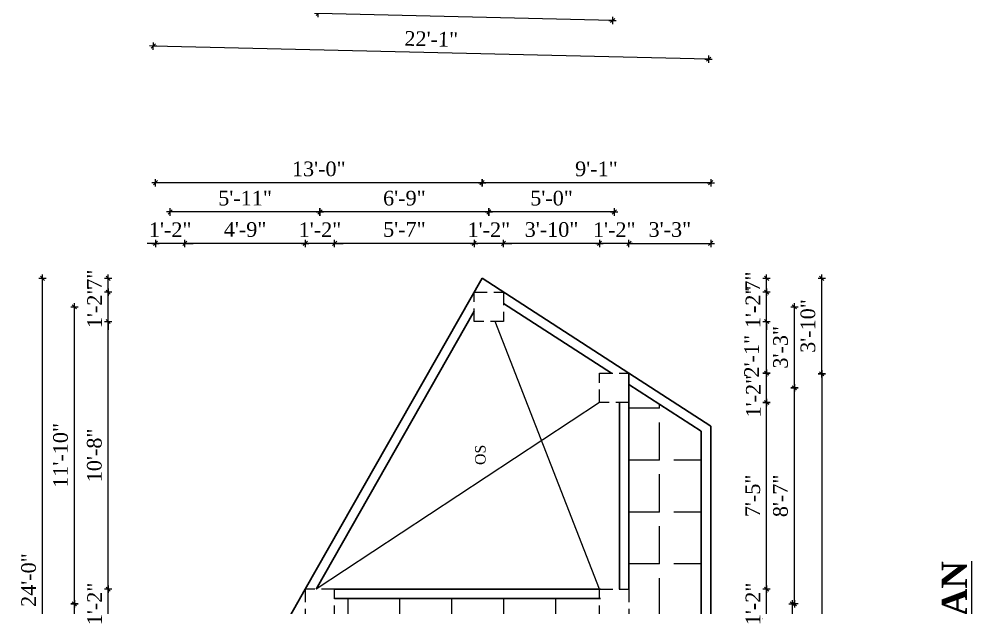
# Model space of a CAD drawing. Header units: inches. Extents: x 151827 to 346502, y -56182 to -23217.
# Drawn here: x 165662.6 to 166116.8, y -25938.9 to -25658.2 of the extents above; entities that cross this region are included whole.
import ezdxf

# ---------------------------------------------------------------- set-up
doc = ezdxf.new("R2010")
doc.units = ezdxf.units.IN
doc.header["$LTSCALE"] = 5
doc.header["$MEASUREMENT"] = 0
doc.linetypes.add('HIDDEN', pattern=[0.375, 0.25, -0.125])
doc.layers.add('A-WALL', color=7, linetype='Continuous', lineweight=9)
doc.layers.add('Dimension', color=7, linetype='Continuous', lineweight=18)
doc.layers.add('dim line', color=7, linetype='Continuous', lineweight=15, true_color=0xfab2b2)
doc.layers.add('TEXT', color=6, linetype='Continuous')
doc.layers.add('WALL', color=7, linetype='Continuous')
doc.styles.add('ordinary', font='times.ttf')
doc.dimstyles.new('Copy of 96', dxfattribs={"dimtxt": 7, "dimasz": 4, "dimexe": 0.5, "dimexo": 0.5, "dimgap": 3, "dimtad": 1, "dimdec": 1, "dimzin": 11, "dimdsep": 46, "dimlunit": 4, "dimtxsty": 'ordinary', "dimblk": 'OBLIQUE', "dimcen": 0.09, "dimse1": 1, "dimse2": 1, "dimclrt": 6, "dimazin": 0, "dimtfac": 1, "dimtdec": 1, "dimtix": 1, "dimtmove": 2, "dimatfit": 3, "dimldrblk": 'leader', "dimfxl": 0.5, "dimfxlon": 1, "dimtolj": 1, "dimtzin": 0, "dimarcsym": 0})

# ---------------------------------------------------------------- blocks, each defined once
blk = doc.blocks.new('oblique')
at = {"color": 0, "lineweight": -2}
blk.add_line((0.25, 0.25), (-0.25, -0.25), dxfattribs=at)
at = {"layer": 'dim line', "lineweight": 9}
for p, q in [((-0.4375, 0), (0.4375, 0)), ((0, 0.4375), (0, -0.4375))]:
    blk.add_line(p, q, dxfattribs=at)
blk = doc.blocks.new('*D2263')
at = {"layer": 'A-WALL', "color": 0, "lineweight": -2, "ltscale": 5, "transparency": 16777216}
for p, q in [((165939.27, -25765.12), (165935.27, -25765.12)), ((165953.27, -25765.12), (165939.27, -25765.12)), ((165953.27, -25765.12), (165957.27, -25765.12))]:
    blk.add_line(p, q, dxfattribs=at)
at = {"layer": 'Defpoints', "color": 0, "ltscale": 5, "transparency": 16777216}
for p in [(165939.27, -25765.12), (165939.27, -25826.99), (165953.27, -25826.99)]:
    blk.add_point(p, dxfattribs=at)
at = {"layer": 'A-WALL', "color": 0, "lineweight": -2, "ltscale": 5, "transparency": 16777216, "xscale": 4, "yscale": 4, "zscale": 4}
blk.add_blockref('oblique', (165939.27, -25765.12), dxfattribs=at)
at = {"layer": 'A-WALL', "color": 0, "lineweight": -2, "ltscale": 5, "transparency": 16777216, "xscale": 4, "yscale": 4, "zscale": 4, "rotation": 180}
blk.add_blockref('oblique', (165953.27, -25765.12), dxfattribs=at)
at = {"layer": 'A-WALL', "color": 6, "ltscale": 5, "transparency": 16777216, "insert": (165946.27, -25758.62), "char_height": 7, "attachment_point": 5, "style": 'ordinary'}
blk.add_mtext('\\A1;1\'-2"', dxfattribs=at)
blk = doc.blocks.new('_OBLIQUE')
at = {"color": 0, "linetype": 'ByBlock'}
blk.add_line((-0.5, -0.5), (0.5, 0.5), dxfattribs=at)
blk = doc.blocks.new('leader')
at = {"layer": 'Dimension'}
for p, q in [((0, -4.33), (0, 4.33)), ((-4.42, 0), (4.42, 0))]:
    blk.add_line(p, q, dxfattribs=at)
blk = doc.blocks.new('*D2264')
at = {"layer": 'A-WALL', "color": 0, "lineweight": -2, "ltscale": 5, "transparency": 16777216}
blk.add_line((165939.27, -25765.12), (165893.49, -25765.12), dxfattribs=at)
at = {"layer": 'Defpoints', "color": 0, "ltscale": 5, "transparency": 16777216}
for p in [(165893.49, -25765.12), (165893.49, -25788.38), (165939.27, -25826.99)]:
    blk.add_point(p, dxfattribs=at)
at = {"layer": 'A-WALL', "color": 0, "lineweight": -2, "ltscale": 5, "transparency": 16777216, "xscale": 4, "yscale": 4, "zscale": 4, "rotation": 180}
blk.add_blockref('oblique', (165893.49, -25765.12), dxfattribs=at)
at = {"layer": 'A-WALL', "color": 0, "lineweight": -2, "ltscale": 5, "transparency": 16777216, "xscale": 4, "yscale": 4, "zscale": 4}
blk.add_blockref('oblique', (165939.27, -25765.12), dxfattribs=at)
at = {"layer": 'A-WALL', "color": 6, "ltscale": 5, "transparency": 16777216, "insert": (165916.38, -25758.56), "char_height": 7, "attachment_point": 5, "style": 'ordinary'}
blk.add_mtext('\\A1;3\'-10"', dxfattribs=at)
blk = doc.blocks.new('*D2265')
at = {"layer": 'A-WALL', "color": 0, "lineweight": -2, "ltscale": 5, "transparency": 16777216}
for p, q in [((165879.49, -25765.12), (165875.49, -25765.12)), ((165893.49, -25765.12), (165879.49, -25765.12)), ((165893.49, -25765.12), (165897.49, -25765.12))]:
    blk.add_line(p, q, dxfattribs=at)
at = {"layer": 'Defpoints', "color": 0, "ltscale": 5, "transparency": 16777216}
for p in [(165879.49, -25765.12), (165879.49, -25788.38), (165893.49, -25788.38)]:
    blk.add_point(p, dxfattribs=at)
at = {"layer": 'A-WALL', "color": 0, "lineweight": -2, "ltscale": 5, "transparency": 16777216, "xscale": 4, "yscale": 4, "zscale": 4}
blk.add_blockref('oblique', (165879.49, -25765.12), dxfattribs=at)
at = {"layer": 'A-WALL', "color": 0, "lineweight": -2, "ltscale": 5, "transparency": 16777216, "xscale": 4, "yscale": 4, "zscale": 4, "rotation": 180}
blk.add_blockref('oblique', (165893.49, -25765.12), dxfattribs=at)
at = {"layer": 'A-WALL', "color": 6, "ltscale": 5, "transparency": 16777216, "insert": (165886.49, -25758.62), "char_height": 7, "attachment_point": 5, "style": 'ordinary'}
blk.add_mtext('\\A1;1\'-2"', dxfattribs=at)
blk = doc.blocks.new('*D2266')
at = {"layer": 'A-WALL', "color": 0, "lineweight": -2, "ltscale": 5, "transparency": 16777216}
blk.add_line((165879.49, -25765.12), (165812.99, -25765.12), dxfattribs=at)
at = {"layer": 'Defpoints', "color": 0, "ltscale": 5, "transparency": 16777216}
for p in [(165812.99, -25765.12), (165879.49, -25788.38), (165812.99, -25929.99)]:
    blk.add_point(p, dxfattribs=at)
at = {"layer": 'A-WALL', "color": 0, "lineweight": -2, "ltscale": 5, "transparency": 16777216, "xscale": 4, "yscale": 4, "zscale": 4, "rotation": 180}
blk.add_blockref('oblique', (165812.99, -25765.12), dxfattribs=at)
at = {"layer": 'A-WALL', "color": 0, "lineweight": -2, "ltscale": 5, "transparency": 16777216, "xscale": 4, "yscale": 4, "zscale": 4}
blk.add_blockref('oblique', (165879.49, -25765.12), dxfattribs=at)
at = {"layer": 'A-WALL', "color": 6, "ltscale": 5, "transparency": 16777216, "insert": (165846.24, -25758.55), "char_height": 7, "attachment_point": 5, "style": 'ordinary'}
blk.add_mtext('\\A1;5\'-7"', dxfattribs=at)
blk = doc.blocks.new('*D2267')
at = {"layer": 'A-WALL', "color": 0, "lineweight": -2, "ltscale": 5, "transparency": 16777216}
for p, q in [((165798.99, -25765.12), (165794.99, -25765.12)), ((165812.99, -25765.12), (165798.99, -25765.12)), ((165812.99, -25765.12), (165816.99, -25765.12))]:
    blk.add_line(p, q, dxfattribs=at)
at = {"layer": 'Defpoints', "color": 0, "ltscale": 5, "transparency": 16777216}
for p in [(165798.99, -25765.12), (165798.99, -25929.99), (165812.99, -25929.99)]:
    blk.add_point(p, dxfattribs=at)
at = {"layer": 'A-WALL', "color": 0, "lineweight": -2, "ltscale": 5, "transparency": 16777216, "xscale": 4, "yscale": 4, "zscale": 4}
blk.add_blockref('oblique', (165798.99, -25765.12), dxfattribs=at)
at = {"layer": 'A-WALL', "color": 0, "lineweight": -2, "ltscale": 5, "transparency": 16777216, "xscale": 4, "yscale": 4, "zscale": 4, "rotation": 180}
blk.add_blockref('oblique', (165812.99, -25765.12), dxfattribs=at)
at = {"layer": 'A-WALL', "color": 6, "ltscale": 5, "transparency": 16777216, "insert": (165805.99, -25758.62), "char_height": 7, "attachment_point": 5, "style": 'ordinary'}
blk.add_mtext('\\A1;1\'-2"', dxfattribs=at)
blk = doc.blocks.new('*D2268')
at = {"layer": 'A-WALL', "color": 0, "lineweight": -2, "ltscale": 5, "transparency": 16777216}
blk.add_line((165798.99, -25765.12), (165741.6, -25765.12), dxfattribs=at)
at = {"layer": 'Defpoints', "color": 0, "ltscale": 5, "transparency": 16777216}
for p in [(165741.6, -25765.12), (165798.99, -25929.99), (165741.6, -26055.56)]:
    blk.add_point(p, dxfattribs=at)
at = {"layer": 'A-WALL', "color": 0, "lineweight": -2, "ltscale": 5, "transparency": 16777216, "xscale": 4, "yscale": 4, "zscale": 4, "rotation": 180}
blk.add_blockref('oblique', (165741.6, -25765.12), dxfattribs=at)
at = {"layer": 'A-WALL', "color": 0, "lineweight": -2, "ltscale": 5, "transparency": 16777216, "xscale": 4, "yscale": 4, "zscale": 4}
blk.add_blockref('oblique', (165798.99, -25765.12), dxfattribs=at)
at = {"layer": 'A-WALL', "color": 6, "ltscale": 5, "transparency": 16777216, "insert": (165770.3, -25758.55), "char_height": 7, "attachment_point": 5, "style": 'ordinary'}
blk.add_mtext('\\A1;4\'-9"', dxfattribs=at)
blk = doc.blocks.new('*D2269')
at = {"layer": 'Defpoints', "color": 0, "linetype": 'HIDDEN', "ltscale": 5, "transparency": 16777216}
for p in [(165727.6, -25765.12), (165727.6, -26055.56), (165741.6, -26055.56)]:
    blk.add_point(p, dxfattribs=at)
at = {"layer": 'WALL', "color": 0, "lineweight": -2, "ltscale": 5, "transparency": 16777216}
for p, q in [((165727.6, -25765.12), (165723.6, -25765.12)), ((165741.6, -25765.12), (165727.6, -25765.12)), ((165741.6, -25765.12), (165745.6, -25765.12))]:
    blk.add_line(p, q, dxfattribs=at)
at = {"layer": 'WALL', "color": 0, "linetype": 'HIDDEN', "lineweight": -2, "ltscale": 5, "transparency": 16777216, "xscale": 4, "yscale": 4, "zscale": 4}
blk.add_blockref('oblique', (165727.6, -25765.12), dxfattribs=at)
at = {"layer": 'WALL', "color": 0, "linetype": 'HIDDEN', "lineweight": -2, "ltscale": 5, "transparency": 16777216, "xscale": 4, "yscale": 4, "zscale": 4, "rotation": 180}
blk.add_blockref('oblique', (165741.6, -25765.12), dxfattribs=at)
at = {"layer": 'WALL', "color": 6, "linetype": 'HIDDEN', "ltscale": 5, "transparency": 16777216, "insert": (165734.6, -25758.62), "char_height": 7, "attachment_point": 5, "style": 'ordinary'}
blk.add_mtext('\\A1;1\'-2"', dxfattribs=at)
blk = doc.blocks.new('*D2270')
at = {"layer": 'A-WALL', "color": 0, "lineweight": -2, "ltscale": 5, "transparency": 16777216}
blk.add_line((165946.27, -25750.16), (165886.49, -25750.16), dxfattribs=at)
at = {"layer": 'Defpoints', "color": 0, "ltscale": 5, "transparency": 16777216}
for p in [(165886.49, -25750.16), (165886.49, -25795.38), (165946.27, -25833.99)]:
    blk.add_point(p, dxfattribs=at)
at = {"layer": 'A-WALL', "color": 0, "lineweight": -2, "ltscale": 5, "transparency": 16777216, "xscale": 4, "yscale": 4, "zscale": 4, "rotation": 180}
blk.add_blockref('oblique', (165886.49, -25750.16), dxfattribs=at)
at = {"layer": 'A-WALL', "color": 0, "lineweight": -2, "ltscale": 5, "transparency": 16777216, "xscale": 4, "yscale": 4, "zscale": 4}
blk.add_blockref('oblique', (165946.27, -25750.16), dxfattribs=at)
at = {"layer": 'A-WALL', "color": 6, "ltscale": 5, "transparency": 16777216, "insert": (165916.38, -25743.6), "char_height": 7, "attachment_point": 5, "style": 'ordinary'}
blk.add_mtext('\\A1;5\'-0"', dxfattribs=at)
blk = doc.blocks.new('*D2271')
at = {"layer": 'A-WALL', "color": 0, "lineweight": -2, "ltscale": 5, "transparency": 16777216}
blk.add_line((165886.49, -25750.16), (165805.99, -25750.16), dxfattribs=at)
at = {"layer": 'Defpoints', "color": 0, "ltscale": 5, "transparency": 16777216}
for p in [(165805.99, -25750.16), (165886.49, -25795.38), (165805.99, -25936.99)]:
    blk.add_point(p, dxfattribs=at)
at = {"layer": 'A-WALL', "color": 0, "lineweight": -2, "ltscale": 5, "transparency": 16777216, "xscale": 4, "yscale": 4, "zscale": 4, "rotation": 180}
blk.add_blockref('oblique', (165805.99, -25750.16), dxfattribs=at)
at = {"layer": 'A-WALL', "color": 0, "lineweight": -2, "ltscale": 5, "transparency": 16777216, "xscale": 4, "yscale": 4, "zscale": 4}
blk.add_blockref('oblique', (165886.49, -25750.16), dxfattribs=at)
at = {"layer": 'A-WALL', "color": 6, "ltscale": 5, "transparency": 16777216, "insert": (165846.24, -25743.59), "char_height": 7, "attachment_point": 5, "style": 'ordinary'}
blk.add_mtext('\\A1;6\'-9"', dxfattribs=at)
blk = doc.blocks.new('*D2272')
at = {"layer": 'A-WALL', "color": 0, "lineweight": -2, "ltscale": 5, "transparency": 16777216}
blk.add_line((165805.99, -25750.16), (165734.6, -25750.16), dxfattribs=at)
at = {"layer": 'Defpoints', "color": 0, "ltscale": 5, "transparency": 16777216}
for p in [(165734.6, -25750.16), (165805.99, -25936.99), (165734.6, -26062.56)]:
    blk.add_point(p, dxfattribs=at)
at = {"layer": 'A-WALL', "color": 0, "lineweight": -2, "ltscale": 5, "transparency": 16777216, "xscale": 4, "yscale": 4, "zscale": 4, "rotation": 180}
blk.add_blockref('oblique', (165734.6, -25750.16), dxfattribs=at)
at = {"layer": 'A-WALL', "color": 0, "lineweight": -2, "ltscale": 5, "transparency": 16777216, "xscale": 4, "yscale": 4, "zscale": 4}
blk.add_blockref('oblique', (165805.99, -25750.16), dxfattribs=at)
at = {"layer": 'A-WALL', "color": 6, "ltscale": 5, "transparency": 16777216, "insert": (165770.3, -25743.6), "char_height": 7, "attachment_point": 5, "style": 'ordinary'}
blk.add_mtext('\\A1;5\'-11"', dxfattribs=at)
blk = doc.blocks.new('*D2273')
at = {"layer": 'A-WALL', "color": 0, "lineweight": -2, "ltscale": 5, "transparency": 16777216}
blk.add_line((165992.27, -25736.21), (165883.26, -25736.21), dxfattribs=at)
at = {"layer": 'Defpoints', "color": 0, "ltscale": 5, "transparency": 16777216}
for p in [(165883.26, -25736.21), (165883.26, -25781.75), (165992.27, -25852.19)]:
    blk.add_point(p, dxfattribs=at)
at = {"layer": 'A-WALL', "color": 0, "lineweight": -2, "ltscale": 5, "transparency": 16777216, "xscale": 4, "yscale": 4, "zscale": 4, "rotation": 180}
blk.add_blockref('oblique', (165883.26, -25736.21), dxfattribs=at)
at = {"layer": 'A-WALL', "color": 0, "lineweight": -2, "ltscale": 5, "transparency": 16777216, "xscale": 4, "yscale": 4, "zscale": 4}
blk.add_blockref('oblique', (165992.27, -25736.21), dxfattribs=at)
at = {"layer": 'A-WALL', "color": 6, "ltscale": 5, "transparency": 16777216, "insert": (165937.77, -25729.64), "char_height": 7, "attachment_point": 5, "style": 'ordinary'}
blk.add_mtext('\\A1;9\'-1"', dxfattribs=at)
blk = doc.blocks.new('*D2274')
at = {"layer": 'A-WALL', "color": 0, "lineweight": -2, "ltscale": 5, "transparency": 16777216}
blk.add_line((165883.26, -25736.21), (165727.6, -25736.21), dxfattribs=at)
at = {"layer": 'Defpoints', "color": 0, "ltscale": 5, "transparency": 16777216}
for p in [(165727.6, -25736.21), (165883.26, -25781.75), (165727.6, -26055.56)]:
    blk.add_point(p, dxfattribs=at)
at = {"layer": 'A-WALL', "color": 0, "lineweight": -2, "ltscale": 5, "transparency": 16777216, "xscale": 4, "yscale": 4, "zscale": 4, "rotation": 180}
blk.add_blockref('oblique', (165727.6, -25736.21), dxfattribs=at)
at = {"layer": 'A-WALL', "color": 0, "lineweight": -2, "ltscale": 5, "transparency": 16777216, "xscale": 4, "yscale": 4, "zscale": 4}
blk.add_blockref('oblique', (165883.26, -25736.21), dxfattribs=at)
at = {"layer": 'A-WALL', "color": 6, "ltscale": 5, "transparency": 16777216, "insert": (165805.43, -25729.65), "char_height": 7, "attachment_point": 5, "style": 'ordinary'}
blk.add_mtext('\\A1;13\'-0"', dxfattribs=at)
blk = doc.blocks.new('*D2402')
at = {"layer": 'A-WALL', "color": 0, "lineweight": -2, "ltscale": 5, "transparency": 16777216}
blk.add_line((165953.27, -25765.12), (165992.27, -25765.12), dxfattribs=at)
at = {"layer": 'Defpoints', "color": 0, "ltscale": 5, "transparency": 16777216}
for p in [(165992.27, -25765.12), (165953.27, -25826.99), (165992.27, -25852.19)]:
    blk.add_point(p, dxfattribs=at)
at = {"layer": 'A-WALL', "color": 0, "lineweight": -2, "ltscale": 5, "transparency": 16777216, "xscale": 4, "yscale": 4, "zscale": 4, "rotation": 180}
blk.add_blockref('oblique', (165953.27, -25765.12), dxfattribs=at)
at = {"layer": 'A-WALL', "color": 0, "lineweight": -2, "ltscale": 5, "transparency": 16777216, "xscale": 4, "yscale": 4, "zscale": 4}
blk.add_blockref('oblique', (165992.27, -25765.12), dxfattribs=at)
at = {"layer": 'A-WALL', "color": 6, "ltscale": 5, "transparency": 16777216, "insert": (165972.77, -25758.56), "char_height": 7, "attachment_point": 5, "style": 'ordinary'}
blk.add_mtext('\\A1;3\'-3"', dxfattribs=at)
blk = doc.blocks.new('*D2283')
at = {"layer": 'A-WALL', "color": 0, "lineweight": -2, "ltscale": 5, "transparency": 16777216}
for p, q in [((166018.88, -25929.99), (166018.88, -25925.99)), ((166018.88, -25943.99), (166018.88, -25929.99)), ((166018.88, -25943.99), (166018.88, -25947.99))]:
    blk.add_line(p, q, dxfattribs=at)
at = {"layer": 'Defpoints', "color": 0, "ltscale": 5, "transparency": 16777216}
for p in [(165953.27, -25929.99), (166018.88, -25929.99), (165953.27, -25943.99)]:
    blk.add_point(p, dxfattribs=at)
at = {"layer": 'A-WALL', "color": 0, "lineweight": -2, "ltscale": 5, "transparency": 16777216, "xscale": 4, "yscale": 4, "zscale": 4}
for p, rotation in [((166018.88, -25929.99), 270), ((166018.88, -25943.99), 90)]:
    blk.add_blockref('oblique', p, dxfattribs=dict(at, rotation=rotation))
at = {"layer": 'A-WALL', "color": 6, "ltscale": 5, "transparency": 16777216, "insert": (166012.38, -25936.99), "char_height": 7, "attachment_point": 5, "rotation": 90, "style": 'ordinary'}
blk.add_mtext('\\A1;1\'-2"', dxfattribs=at)
blk = doc.blocks.new('*D2284')
at = {"layer": 'A-WALL', "color": 0, "lineweight": -2, "ltscale": 5, "transparency": 16777216}
blk.add_line((166018.88, -25929.99), (166018.88, -25840.99), dxfattribs=at)
at = {"layer": 'Defpoints', "color": 0, "ltscale": 5, "transparency": 16777216}
for p in [(165953.27, -25840.99), (166018.88, -25840.99), (165953.27, -25929.99)]:
    blk.add_point(p, dxfattribs=at)
at = {"layer": 'A-WALL', "color": 0, "lineweight": -2, "ltscale": 5, "transparency": 16777216, "xscale": 4, "yscale": 4, "zscale": 4}
for p, rotation in [((166018.88, -25840.99), 90), ((166018.88, -25929.99), 270)]:
    blk.add_blockref('oblique', p, dxfattribs=dict(at, rotation=rotation))
at = {"layer": 'A-WALL', "color": 6, "ltscale": 5, "transparency": 16777216, "insert": (166012.31, -25885.49), "char_height": 7, "attachment_point": 5, "rotation": 90, "style": 'ordinary'}
blk.add_mtext('\\A1;7\'-5"', dxfattribs=at)
blk = doc.blocks.new('*D2285')
at = {"layer": 'A-WALL', "color": 0, "lineweight": -2, "ltscale": 5, "transparency": 16777216}
blk.add_line((166018.88, -25840.99), (166018.88, -25826.99), dxfattribs=at)
at = {"layer": 'Defpoints', "color": 0, "ltscale": 5, "transparency": 16777216}
for p in [(165953.27, -25826.99), (166018.88, -25826.99), (165953.27, -25840.99)]:
    blk.add_point(p, dxfattribs=at)
at = {"layer": 'A-WALL', "color": 0, "lineweight": -2, "ltscale": 5, "transparency": 16777216, "xscale": 4, "yscale": 4, "zscale": 4}
for p, rotation in [((166018.88, -25826.99), 90), ((166018.88, -25840.99), 270)]:
    blk.add_blockref('oblique', p, dxfattribs=dict(at, rotation=rotation))
at = {"layer": 'A-WALL', "color": 6, "ltscale": 5, "transparency": 16777216, "insert": (166012.56, -25837.96), "char_height": 7, "attachment_point": 5, "rotation": 90, "style": 'ordinary'}
blk.add_mtext('\\A1;1\'-2"', dxfattribs=at)
blk = doc.blocks.new('*D2286')
at = {"layer": 'A-WALL', "color": 0, "lineweight": -2, "ltscale": 5, "transparency": 16777216}
blk.add_line((166018.88, -25826.99), (166018.88, -25802.38), dxfattribs=at)
at = {"layer": 'Defpoints', "color": 0, "ltscale": 5, "transparency": 16777216}
for p in [(165893.49, -25802.38), (166018.88, -25802.38), (165953.27, -25826.99)]:
    blk.add_point(p, dxfattribs=at)
at = {"layer": 'A-WALL', "color": 0, "lineweight": -2, "ltscale": 5, "transparency": 16777216, "xscale": 4, "yscale": 4, "zscale": 4}
for p, rotation in [((166018.88, -25802.38), 90), ((166018.88, -25826.99), 270)]:
    blk.add_blockref('oblique', p, dxfattribs=dict(at, rotation=rotation))
at = {"layer": 'A-WALL', "color": 6, "ltscale": 5, "transparency": 16777216, "insert": (166011.73, -25818.91), "char_height": 7, "attachment_point": 5, "rotation": 90, "style": 'ordinary'}
blk.add_mtext('\\A1;2\'-1"', dxfattribs=at)
blk = doc.blocks.new('*D2287')
at = {"layer": 'A-WALL', "color": 0, "lineweight": -2, "ltscale": 5, "transparency": 16777216}
for p, q in [((166018.88, -25788.38), (166018.88, -25784.38)), ((166018.88, -25802.38), (166018.88, -25788.38)), ((166018.88, -25802.38), (166018.88, -25806.38))]:
    blk.add_line(p, q, dxfattribs=at)
at = {"layer": 'Defpoints', "color": 0, "ltscale": 5, "transparency": 16777216}
for p in [(165893.49, -25788.38), (166018.88, -25788.38), (165893.49, -25802.38)]:
    blk.add_point(p, dxfattribs=at)
at = {"layer": 'A-WALL', "color": 0, "lineweight": -2, "ltscale": 5, "transparency": 16777216, "xscale": 4, "yscale": 4, "zscale": 4}
for p, rotation in [((166018.88, -25788.38), 270), ((166018.88, -25802.38), 90)]:
    blk.add_blockref('oblique', p, dxfattribs=dict(at, rotation=rotation))
at = {"layer": 'A-WALL', "color": 6, "ltscale": 5, "transparency": 16777216, "insert": (166012.38, -25795.38), "char_height": 7, "attachment_point": 5, "rotation": 90, "style": 'ordinary'}
blk.add_mtext('\\A1;1\'-2"', dxfattribs=at)
blk = doc.blocks.new('*D2288')
at = {"layer": 'A-WALL', "color": 0, "lineweight": -2, "ltscale": 5, "transparency": 16777216}
blk.add_line((166018.88, -25788.38), (166018.88, -25781.75), dxfattribs=at)
at = {"layer": 'Defpoints', "color": 0, "ltscale": 5, "transparency": 16777216}
for p in [(165883.26, -25781.75), (166018.88, -25781.75), (165893.49, -25788.38)]:
    blk.add_point(p, dxfattribs=at)
at = {"layer": 'A-WALL', "color": 0, "lineweight": -2, "ltscale": 5, "transparency": 16777216, "xscale": 4, "yscale": 4, "zscale": 4}
for p, rotation in [((166018.88, -25781.75), 90), ((166018.88, -25788.38), 270)]:
    blk.add_blockref('oblique', p, dxfattribs=dict(at, rotation=rotation))
at = {"layer": 'A-WALL', "color": 6, "ltscale": 5, "transparency": 16777216, "insert": (166012.27, -25783.33), "char_height": 7, "attachment_point": 5, "rotation": 90, "style": 'ordinary'}
blk.add_mtext('\\A1;7"', dxfattribs=at)
blk = doc.blocks.new('*D2290')
at = {"layer": 'A-WALL', "color": 0, "lineweight": -2, "ltscale": 5, "transparency": 16777216}
blk.add_line((166032.12, -25936.99), (166032.12, -25833.99), dxfattribs=at)
at = {"layer": 'Defpoints', "color": 0, "ltscale": 5, "transparency": 16777216}
for p in [(165946.27, -25833.99), (166032.12, -25833.99), (165946.27, -25936.99)]:
    blk.add_point(p, dxfattribs=at)
at = {"layer": 'A-WALL', "color": 0, "lineweight": -2, "ltscale": 5, "transparency": 16777216, "xscale": 4, "yscale": 4, "zscale": 4}
for p, rotation in [((166032.12, -25833.99), 90), ((166032.12, -25936.99), 270)]:
    blk.add_blockref('oblique', p, dxfattribs=dict(at, rotation=rotation))
at = {"layer": 'A-WALL', "color": 6, "ltscale": 5, "transparency": 16777216, "insert": (166025.54, -25885.49), "char_height": 7, "attachment_point": 5, "rotation": 90, "style": 'ordinary'}
blk.add_mtext('\\A1;8\'-7"', dxfattribs=at)
blk = doc.blocks.new('*D2291')
at = {"layer": 'A-WALL', "color": 0, "lineweight": -2, "ltscale": 5, "transparency": 16777216}
blk.add_line((166031.19, -26062.56), (166031.19, -25936.99), dxfattribs=at)
at = {"layer": 'Defpoints', "color": 0, "ltscale": 5, "transparency": 16777216}
for p in [(165946.27, -25936.99), (166031.19, -25936.99), (165946.27, -26062.56)]:
    blk.add_point(p, dxfattribs=at)
at = {"layer": 'A-WALL', "color": 0, "lineweight": -2, "ltscale": 5, "transparency": 16777216, "xscale": 4, "yscale": 4, "zscale": 4}
for p, rotation in [((166031.19, -25936.99), 90), ((166031.19, -26062.56), 270)]:
    blk.add_blockref('oblique', p, dxfattribs=dict(at, rotation=rotation))
at = {"layer": 'A-WALL', "color": 6, "ltscale": 5, "transparency": 16777216, "insert": (166024.63, -25999.78), "char_height": 7, "attachment_point": 5, "rotation": 90, "style": 'ordinary'}
blk.add_mtext('\\A1;10\'-6"', dxfattribs=at)
blk = doc.blocks.new('*D2292')
at = {"layer": 'A-WALL', "color": 0, "lineweight": -2, "ltscale": 5, "transparency": 16777216}
blk.add_line((166032.12, -25833.99), (166032.12, -25795.38), dxfattribs=at)
at = {"layer": 'Defpoints', "color": 0, "ltscale": 5, "transparency": 16777216}
for p in [(165886.49, -25795.38), (166032.12, -25795.38), (165946.27, -25833.99)]:
    blk.add_point(p, dxfattribs=at)
at = {"layer": 'A-WALL', "color": 0, "lineweight": -2, "ltscale": 5, "transparency": 16777216, "xscale": 4, "yscale": 4, "zscale": 4}
for p, rotation in [((166032.12, -25795.38), 90), ((166032.12, -25833.99), 270)]:
    blk.add_blockref('oblique', p, dxfattribs=dict(at, rotation=rotation))
at = {"layer": 'A-WALL', "color": 6, "ltscale": 5, "transparency": 16777216, "insert": (166025.56, -25814.68), "char_height": 7, "attachment_point": 5, "rotation": 90, "style": 'ordinary'}
blk.add_mtext('\\A1;3\'-3"', dxfattribs=at)
blk = doc.blocks.new('*D2293')
at = {"layer": 'A-WALL', "color": 0, "lineweight": -2, "ltscale": 5, "transparency": 16777216}
blk.add_line((166045.18, -25827.31), (166045.18, -26194.1), dxfattribs=at)
at = {"layer": 'Defpoints', "color": 0, "ltscale": 5, "transparency": 16777216}
for p in [(165953.27, -25827.31), (165953.27, -26194.1), (166045.18, -26194.1)]:
    blk.add_point(p, dxfattribs=at)
at = {"layer": 'A-WALL', "color": 0, "lineweight": -2, "ltscale": 5, "transparency": 16777216, "xscale": 4, "yscale": 4, "zscale": 4}
for p, rotation in [((166045.18, -25827.31), 90), ((166045.18, -26194.1), 270)]:
    blk.add_blockref('oblique', p, dxfattribs=dict(at, rotation=rotation))
at = {"layer": 'A-WALL', "color": 6, "ltscale": 5, "transparency": 16777216, "insert": (166038.61, -26010.71), "char_height": 7, "attachment_point": 5, "rotation": 90, "style": 'ordinary'}
blk.add_mtext('\\A1;30\'-7"', dxfattribs=at)
blk = doc.blocks.new('*D2294')
at = {"layer": 'A-WALL', "color": 0, "lineweight": -2, "ltscale": 5, "transparency": 16777216}
blk.add_line((166045.18, -25827.31), (166045.18, -25781.75), dxfattribs=at)
at = {"layer": 'Defpoints', "color": 0, "ltscale": 5, "transparency": 16777216}
for p in [(165883.26, -25781.75), (166045.18, -25781.75), (165953.27, -25827.31)]:
    blk.add_point(p, dxfattribs=at)
at = {"layer": 'A-WALL', "color": 0, "lineweight": -2, "ltscale": 5, "transparency": 16777216, "xscale": 4, "yscale": 4, "zscale": 4}
for p, rotation in [((166045.18, -25781.75), 90), ((166045.18, -25827.31), 270)]:
    blk.add_blockref('oblique', p, dxfattribs=dict(at, rotation=rotation))
at = {"layer": 'A-WALL', "color": 6, "ltscale": 5, "transparency": 16777216, "insert": (166038.62, -25804.53), "char_height": 7, "attachment_point": 5, "rotation": 90, "style": 'ordinary'}
blk.add_mtext('\\A1;3\'-10"', dxfattribs=at)
blk = doc.blocks.new('*D2301')
at = {"layer": 'A-WALL', "color": 0, "lineweight": -2, "ltscale": 5, "transparency": 16777216}
for p, q in [((165705.05, -25929.99), (165705.05, -25925.99)), ((165705.05, -25943.99), (165705.05, -25929.99)), ((165705.05, -25943.99), (165705.05, -25947.99))]:
    blk.add_line(p, q, dxfattribs=at)
at = {"layer": 'Defpoints', "color": 0, "ltscale": 5, "transparency": 16777216}
for p in [(165705.05, -25929.99), (165798.99, -25929.99), (165798.99, -25943.99)]:
    blk.add_point(p, dxfattribs=at)
at = {"layer": 'A-WALL', "color": 0, "lineweight": -2, "ltscale": 5, "transparency": 16777216, "xscale": 4, "yscale": 4, "zscale": 4}
for p, rotation in [((165705.05, -25929.99), 270), ((165705.05, -25943.99), 90)]:
    blk.add_blockref('oblique', p, dxfattribs=dict(at, rotation=rotation))
at = {"layer": 'A-WALL', "color": 6, "ltscale": 5, "transparency": 16777216, "insert": (165698.55, -25936.99), "char_height": 7, "attachment_point": 5, "rotation": 90, "style": 'ordinary'}
blk.add_mtext('\\A1;1\'-2"', dxfattribs=at)
blk = doc.blocks.new('*D2302')
at = {"layer": 'A-WALL', "color": 0, "lineweight": -2, "ltscale": 5, "transparency": 16777216}
blk.add_line((165705.05, -25929.99), (165705.05, -25802.38), dxfattribs=at)
at = {"layer": 'Defpoints', "color": 0, "ltscale": 5, "transparency": 16777216}
for p in [(165705.05, -25802.38), (165879.49, -25802.38), (165798.99, -25929.99)]:
    blk.add_point(p, dxfattribs=at)
at = {"layer": 'A-WALL', "color": 0, "lineweight": -2, "ltscale": 5, "transparency": 16777216, "xscale": 4, "yscale": 4, "zscale": 4}
for p, rotation in [((165705.05, -25802.38), 90), ((165705.05, -25929.99), 270)]:
    blk.add_blockref('oblique', p, dxfattribs=dict(at, rotation=rotation))
at = {"layer": 'A-WALL', "color": 6, "ltscale": 5, "transparency": 16777216, "insert": (165698.49, -25866.19), "char_height": 7, "attachment_point": 5, "rotation": 90, "style": 'ordinary'}
blk.add_mtext('\\A1;10\'-8"', dxfattribs=at)
blk = doc.blocks.new('*D2303')
at = {"layer": 'A-WALL', "color": 0, "lineweight": -2, "ltscale": 5, "transparency": 16777216}
for p, q in [((165705.05, -25788.38), (165705.05, -25784.38)), ((165705.05, -25802.38), (165705.05, -25788.38)), ((165705.05, -25802.38), (165705.05, -25806.38))]:
    blk.add_line(p, q, dxfattribs=at)
at = {"layer": 'Defpoints', "color": 0, "ltscale": 5, "transparency": 16777216}
for p in [(165705.05, -25788.38), (165879.49, -25788.38), (165879.49, -25802.38)]:
    blk.add_point(p, dxfattribs=at)
at = {"layer": 'A-WALL', "color": 0, "lineweight": -2, "ltscale": 5, "transparency": 16777216, "xscale": 4, "yscale": 4, "zscale": 4}
for p, rotation in [((165705.05, -25788.38), 270), ((165705.05, -25802.38), 90)]:
    blk.add_blockref('oblique', p, dxfattribs=dict(at, rotation=rotation))
at = {"layer": 'A-WALL', "color": 6, "ltscale": 5, "transparency": 16777216, "insert": (165698.55, -25795.38), "char_height": 7, "attachment_point": 5, "rotation": 90, "style": 'ordinary'}
blk.add_mtext('\\A1;1\'-2"', dxfattribs=at)
blk = doc.blocks.new('*D2304')
at = {"layer": 'A-WALL', "color": 0, "lineweight": -2, "ltscale": 5, "transparency": 16777216}
blk.add_line((165705.05, -25788.38), (165705.05, -25781.75), dxfattribs=at)
at = {"layer": 'Defpoints', "color": 0, "ltscale": 5, "transparency": 16777216}
for p in [(165705.05, -25781.75), (165883.26, -25781.75), (165879.49, -25788.38)]:
    blk.add_point(p, dxfattribs=at)
at = {"layer": 'A-WALL', "color": 0, "lineweight": -2, "ltscale": 5, "transparency": 16777216, "xscale": 4, "yscale": 4, "zscale": 4}
for p, rotation in [((165705.05, -25781.75), 90), ((165705.05, -25788.38), 270)]:
    blk.add_blockref('oblique', p, dxfattribs=dict(at, rotation=rotation))
at = {"layer": 'A-WALL', "color": 6, "ltscale": 5, "transparency": 16777216, "insert": (165698.47, -25782.42), "char_height": 7, "attachment_point": 5, "rotation": 90, "style": 'ordinary'}
blk.add_mtext('\\A1;7"', dxfattribs=at)
blk = doc.blocks.new('*D2306')
at = {"layer": 'A-WALL', "color": 0, "lineweight": -2, "ltscale": 5, "transparency": 16777216}
blk.add_line((165688.92, -26062.56), (165688.92, -25936.99), dxfattribs=at)
at = {"layer": 'Defpoints', "color": 0, "ltscale": 5, "transparency": 16777216}
for p in [(165688.92, -25936.99), (165805.99, -25936.99), (165805.99, -26062.56)]:
    blk.add_point(p, dxfattribs=at)
at = {"layer": 'A-WALL', "color": 0, "lineweight": -2, "ltscale": 5, "transparency": 16777216, "xscale": 4, "yscale": 4, "zscale": 4}
for p, rotation in [((165688.92, -25936.99), 90), ((165688.92, -26062.56), 270)]:
    blk.add_blockref('oblique', p, dxfattribs=dict(at, rotation=rotation))
at = {"layer": 'A-WALL', "color": 6, "ltscale": 5, "transparency": 16777216, "insert": (165682.36, -25999.78), "char_height": 7, "attachment_point": 5, "rotation": 90, "style": 'ordinary'}
blk.add_mtext('\\A1;10\'-6"', dxfattribs=at)
blk = doc.blocks.new('*D2307')
at = {"layer": 'A-WALL', "color": 0, "lineweight": -2, "ltscale": 5, "transparency": 16777216}
blk.add_line((165688.92, -25936.99), (165688.92, -25795.38), dxfattribs=at)
at = {"layer": 'Defpoints', "color": 0, "ltscale": 5, "transparency": 16777216}
for p in [(165688.92, -25795.38), (165886.49, -25795.38), (165805.99, -25936.99)]:
    blk.add_point(p, dxfattribs=at)
at = {"layer": 'A-WALL', "color": 0, "lineweight": -2, "ltscale": 5, "transparency": 16777216, "xscale": 4, "yscale": 4, "zscale": 4}
for p, rotation in [((165688.92, -25795.38), 90), ((165688.92, -25936.99), 270)]:
    blk.add_blockref('oblique', p, dxfattribs=dict(at, rotation=rotation))
at = {"layer": 'A-WALL', "color": 6, "ltscale": 5, "transparency": 16777216, "insert": (165682.36, -25866.19), "char_height": 7, "attachment_point": 5, "rotation": 90, "style": 'ordinary'}
blk.add_mtext('\\A1;11\'-10"', dxfattribs=at)
blk = doc.blocks.new('*D2309')
at = {"layer": 'A-WALL', "color": 0, "lineweight": -2, "ltscale": 5, "transparency": 16777216}
blk.add_line((165673.71, -26069.56), (165673.71, -25781.75), dxfattribs=at)
at = {"layer": 'Defpoints', "color": 0, "ltscale": 5, "transparency": 16777216}
for p in [(165673.71, -25781.75), (165883.26, -25781.75), (165727.6, -26069.56)]:
    blk.add_point(p, dxfattribs=at)
at = {"layer": 'A-WALL', "color": 0, "lineweight": -2, "ltscale": 5, "transparency": 16777216, "xscale": 4, "yscale": 4, "zscale": 4}
for p, rotation in [((165673.71, -25781.75), 90), ((165673.71, -26069.56), 270)]:
    blk.add_blockref('oblique', p, dxfattribs=dict(at, rotation=rotation))
at = {"layer": 'A-WALL', "color": 6, "ltscale": 5, "transparency": 16777216, "insert": (165667.15, -25925.65), "char_height": 7, "attachment_point": 5, "rotation": 90, "style": 'ordinary'}
blk.add_mtext('\\A1;24\'-0"', dxfattribs=at)
blk = doc.blocks.new('*D2355')
at = {"layer": 'A-WALL', "color": 0, "lineweight": -2, "ltscale": 5, "transparency": 16777216}
blk.add_line((165945.45, -25658.85), (165805.17, -25655.53), dxfattribs=at)
at = {"layer": 'Defpoints', "color": 0, "ltscale": 5, "transparency": 16777216}
for p in [(165805.99, -25621.13), (165946.27, -25624.45), (165805.17, -25655.53)]:
    blk.add_point(p, dxfattribs=at)
at = {"layer": 'A-WALL', "color": 0, "lineweight": -2, "ltscale": 5, "transparency": 16777216, "xscale": 4, "yscale": 4, "zscale": 4}
for p, rotation in [((165805.17, -25655.53), 178.6423816929977), ((165945.45, -25658.85), 358.6423816929977)]:
    blk.add_blockref('oblique', p, dxfattribs=dict(at, rotation=rotation))
at = {"layer": 'A-WALL', "color": 6, "ltscale": 5, "transparency": 16777216, "insert": (165875.47, -25650.63), "char_height": 7, "attachment_point": 5, "rotation": 358.6424, "style": 'ordinary'}
blk.add_mtext('\\A1;11\'-8"', dxfattribs=at)
blk = doc.blocks.new('*D2358')
at = {"layer": 'A-WALL', "color": 0, "lineweight": -2, "ltscale": 5, "transparency": 16777216}
blk.add_line((165991.21, -25677.31), (165726.55, -25671.03), dxfattribs=at)
at = {"layer": 'Defpoints', "color": 0, "ltscale": 5, "transparency": 16777216}
for p in [(165727.6, -25626.43), (165992.27, -25632.71), (165726.55, -25671.03)]:
    blk.add_point(p, dxfattribs=at)
at = {"layer": 'A-WALL', "color": 0, "lineweight": -2, "ltscale": 5, "transparency": 16777216, "xscale": 4, "yscale": 4, "zscale": 4}
for p, rotation in [((165726.55, -25671.03), 178.6423816934182), ((165991.21, -25677.31), 358.6423816934182)]:
    blk.add_blockref('oblique', p, dxfattribs=dict(at, rotation=rotation))
at = {"layer": 'A-WALL', "color": 6, "ltscale": 5, "transparency": 16777216, "insert": (165859.03, -25667.67), "char_height": 7, "attachment_point": 5, "rotation": 358.6424, "style": 'ordinary'}
blk.add_mtext('\\A1;22\'-1"', dxfattribs=at)

msp = doc.modelspace()

# ---------------------------------------------------------------- hatches: boundary and pattern name
at = {"layer": 'WALL', "linetype": 'ByBlock', "ltscale": 5, "true_color": 0xf8991e}
h = msp.add_hatch(dxfattribs=at)
h.set_pattern_fill('ANGLE', color=30, scale=90, angle=90)
h.set_pattern_definition([(90, (141292.097, -189342.236), (-24.75, 8e-15), [18, -6.75]), (180, (141292.097, -189342.236), (-9e-15, -24.75), [18, -6.75])])
h.paths.add_polyline_path([(165812.99, -25934.49), (165812.99, -25943.99), (165803.49, -25943.99), (165803.49, -26051.18), (165987.77, -26051.18), (165987.77, -25854.64), (165953.27, -25832.34), (165953.27, -25929.99), (165953.27, -25943.99), (165939.27, -25943.99), (165939.27, -25934.49)])
h.paths.add_polyline_path([(165948.27, -26112.02), (165948.27, -26114.56), (165953.27, -26114.56), (165953.27, -26179.77), (165953.27, -26189.6), (165987.77, -26190.42), (165987.77, -26051.18), (165803.49, -26051.18), (165803.49, -26055.56), (165812.99, -26055.56), (165939.27, -26055.56), (165953.27, -26055.56), (165953.27, -26069.56), (165953.27, -26078.56), (165948.27, -26078.56), (165948.27, -26081.06), (165976.23, -26081.06, -0.414214)])
h.paths.add_polyline_path([(165887.4, -26020.43), (165887.4, -25963.11), (165879.74, -25963.11), (165879.74, -26020.43)], flags=24)

# ---------------------------------------------------------------- linework, layer by layer
at = {"layer": 'A-WALL', "lineweight": 30}
for p, q in [((165798.99, -25929.99, -72.71), (165883.26, -25781.75, -72.71)), ((165883.26, -25781.75, -72.71), (165953.27, -25826.99, -72.71)), ((165893.49, -25793.72, -72.71), (165944.98, -25826.99, -72.71)), ((165804.16, -25929.99, -72.71), (165879.49, -25797.48, -72.71)), ((165953.27, -25826.99, -72.71), (165953.27, -25929.99, -72.71)), ((165953.27, -25826.99, -72.71), (165992.27, -25852.19, -72.71)), ((165953.27, -25832.34, -72.71), (165987.77, -25854.64, -72.71)), ((165948.77, -25840.99, -72.71), (165948.77, -25929.99, -72.71)), ((165992.27, -25852.19, -72.71), (165992.27, -26195.03, -72.71)), ((165987.77, -25854.64, -72.71), (165987.77, -26190.42, -72.71)), ((165727.6, -26055.56, -72.71), (165798.99, -25929.99, -72.71)), ((165812.99, -25929.99, -72.71), (165939.77, -25929.99, -72.71)), ((165812.99, -25934.49, -72.71), (165939.77, -25934.49, -72.71))]:
    msp.add_line(p, q, dxfattribs=at)
at = {"layer": 'WALL', "color": 30, "linetype": 'ByBlock', "ltscale": 5, "true_color": 0xf8991e}
for p, q in [((165939.27, -25929.99, -72.71), (165889.44, -25802.38, -72.71)), ((165939.27, -25840.99, -72.71), (165804.16, -25929.99, -72.71))]:
    msp.add_line(p, q, dxfattribs=at)
at = {"layer": 'WALL', "color": 2, "linetype": 'HIDDEN', "ltscale": 5, "elevation": -72.71}
for points in [[(165879.49, -25802.38), (165879.49, -25788.38), (165893.49, -25788.38), (165893.49, -25802.38)], [(165939.27, -25840.99), (165939.27, -25826.99), (165953.27, -25826.99), (165953.27, -25840.99)], [(165812.99, -25943.99), (165812.99, -25929.99), (165798.99, -25929.99), (165798.99, -25943.99)], [(165939.27, -25943.99), (165939.27, -25929.99), (165953.27, -25929.99), (165953.27, -25943.99)]]:
    msp.add_lwpolyline(points, close=True, dxfattribs=at)

# ---------------------------------------------------------------- texts
at = {"layer": 'TEXT', "style": 'ordinary'}
msp.add_text('OS', height=5, rotation=90, dxfattribs=at).set_placement((165884.93, -25870.77, -72.71))
at = {"layer": 'TEXT', "insert": (166114.55, -26016.79, -72.71), "char_height": 12, "width": 219.8151, "attachment_point": 8, "rotation": 90, "style": 'ordinary'}
msp.add_mtext('{\\fTimes New Roman|b1|i0|c0|p18;\\LFOURTH FLOOR PLAN}', dxfattribs=at)

# ---------------------------------------------------------------- dimensions: what is measured, and where the dimension line sits
at = {"layer": 'A-WALL', "ltscale": 5}
dim = msp.add_aligned_dim(p1=(165946.27, -25624.45, -72.71), p2=(165805.99, -25621.13, -72.71), distance=34.41, dimstyle='Copy of 96', override={"dimdec": 0, "dimblk": 'oblique', "dimtdec": 0, "dimarcsym": 1}, dxfattribs=at)
dim.commit()
dim.dimension.update_dxf_attribs({"geometry": '*D2355', "text_midpoint": (165875.47, -25650.63, -72.71)})
for base, p1, p2, angle, picture, middle in [((165726.55, -25671.03, -72.71), (165992.27, -25632.71, -72.71), (165727.6, -25626.43, -72.71), 358.6424, '*D2358', (165859.03, -25667.67, -72.71)), ((165727.6, -25736.21, -72.71), (165883.26, -25781.75, -72.71), (165727.6, -26055.56, -72.71), 180, '*D2274', (165805.43, -25729.65, -72.71)), ((165883.26, -25736.21, -72.71), (165992.27, -25852.19, -72.71), (165883.26, -25781.75, -72.71), 180, '*D2273', (165937.77, -25729.64, -72.71)), ((165734.6, -25750.16, -72.71), (165805.99, -25936.99, -72.71), (165734.6, -26062.56, -72.71), 180, '*D2272', (165770.3, -25743.6, -72.71)), ((165805.987, -25750.1607, -72.7113), (165886.4942, -25795.3784, -72.7113), (165805.987, -25936.9944, -72.7113), 180, '*D2271', (165846.2406, -25743.59, -72.7113)), ((165886.49, -25750.16, -72.71), (165946.27, -25833.99, -72.71), (165886.49, -25795.38, -72.71), 180, '*D2270', (165916.38, -25743.6, -72.71)), ((165741.6, -25765.12, -72.71), (165798.99, -25929.99, -72.71), (165741.6, -26055.56, -72.71), 180, '*D2268', (165770.3, -25758.55, -72.71)), ((165798.99, -25765.12, -72.71), (165812.99, -25929.99, -72.71), (165798.99, -25929.99, -72.71), 180, '*D2267', (165805.99, -25758.62, -72.71)), ((165812.987, -25765.1187, -72.7113), (165879.4942, -25788.3784, -72.7113), (165812.987, -25929.9944, -72.7113), 180, '*D2266', (165846.2406, -25758.548, -72.7113)), ((165879.49, -25765.12, -72.71), (165893.49, -25788.38, -72.71), (165879.49, -25788.38, -72.71), 180, '*D2265', (165886.49, -25758.62, -72.71)), ((165893.49, -25765.12, -72.71), (165939.27, -25826.99, -72.71), (165893.49, -25788.38, -72.71), 180, '*D2264', (165916.38, -25758.56, -72.71)), ((165939.27, -25765.12, -72.71), (165953.27, -25826.99, -72.71), (165939.27, -25826.99, -72.71), 180, '*D2263', (165946.27, -25758.62, -72.71)), ((165992.27, -25765.12, -72.71), (165953.27, -25826.99, -72.71), (165992.27, -25852.19, -72.71), 180, '*D2402', (165972.77, -25758.56, -72.71)), ((165673.71, -25781.75, -72.71), (165727.6, -26069.56, -72.71), (165883.26, -25781.75, -72.71), 90, '*D2309', (165667.15, -25925.65, -72.71)), ((166045.18, -25781.75, -72.71), (165953.27, -25827.31, -72.71), (165883.26, -25781.75, -72.71), 90, '*D2294', (166038.62, -25804.53, -72.71)), ((165705.05, -25788.38, -72.71), (165879.49, -25802.38, -72.71), (165879.49, -25788.38, -72.71), 90, '*D2303', (165698.55, -25795.38, -72.71)), ((166018.88, -25788.38, -72.71), (165893.49, -25802.38, -72.71), (165893.49, -25788.38, -72.71), 90, '*D2287', (166012.38, -25795.38, -72.71)), ((165688.92, -25795.38, -72.71), (165805.99, -25936.99, -72.71), (165886.49, -25795.38, -72.71), 90, '*D2307', (165682.36, -25866.19, -72.71)), ((166032.12, -25795.38, -72.71), (165946.27, -25833.99, -72.71), (165886.49, -25795.38, -72.71), 90, '*D2292', (166025.56, -25814.68, -72.71)), ((165705.05, -25802.38, -72.71), (165798.99, -25929.99, -72.71), (165879.49, -25802.38, -72.71), 90, '*D2302', (165698.49, -25866.19, -72.71)), ((166045.18, -26194.1, -72.71), (165953.27, -25827.31, -72.71), (165953.27, -26194.1, -72.71), 90, '*D2293', (166038.61, -26010.71, -72.71)), ((166032.12, -25833.99, -72.71), (165946.27, -25936.99, -72.71), (165946.27, -25833.99, -72.71), 90, '*D2290', (166025.54, -25885.49, -72.71)), ((166018.88, -25840.99, -72.71), (165953.27, -25929.99, -72.71), (165953.27, -25840.99, -72.71), 90, '*D2284', (166012.31, -25885.49, -72.71)), ((165705.05, -25929.99, -72.71), (165798.99, -25943.99, -72.71), (165798.99, -25929.99, -72.71), 90, '*D2301', (165698.55, -25936.99, -72.71)), ((166018.88, -25929.99, -72.71), (165953.27, -25943.99, -72.71), (165953.27, -25929.99, -72.71), 90, '*D2283', (166012.38, -25936.99, -72.71)), ((165688.92, -25936.99, -72.71), (165805.99, -26062.56, -72.71), (165805.99, -25936.99, -72.71), 90, '*D2306', (165682.36, -25999.78, -72.71)), ((166031.19, -25936.99, -72.71), (165946.27, -26062.56, -72.71), (165946.27, -25936.99, -72.71), 90, '*D2291', (166024.63, -25999.78, -72.71))]:
    dim = msp.add_linear_dim(base=base, p1=p1, p2=p2, angle=angle, dimstyle='Copy of 96', override={"dimdec": 0, "dimblk": 'oblique', "dimtdec": 0, "dimarcsym": 1}, dxfattribs=at)
    dim.commit()
    dim.dimension.update_dxf_attribs({"geometry": picture, "text_midpoint": middle})
for base, p1, p2, picture, middle in [((165705.05, -25781.75, -72.71), (165879.49, -25788.38, -72.71), (165883.26, -25781.75, -72.71), '*D2304', (165698.47, -25782.42, -72.71)), ((166018.88, -25781.75, -72.71), (165893.49, -25788.38, -72.71), (165883.26, -25781.75, -72.71), '*D2288', (166012.27, -25783.33, -72.71)), ((166018.88, -25802.38, -72.71), (165953.27, -25826.99, -72.71), (165893.49, -25802.38, -72.71), '*D2286', (166011.73, -25818.91, -72.71)), ((166018.88, -25826.99, -72.71), (165953.27, -25840.99, -72.71), (165953.27, -25826.99, -72.71), '*D2285', (166012.56, -25837.96, -72.71))]:
    dim = msp.add_linear_dim(base=base, p1=p1, p2=p2, angle=90, dimstyle='Copy of 96', override={"dimdec": 0, "dimblk": 'oblique', "dimtdec": 0, "dimarcsym": 1}, dxfattribs=at)
    dim.commit()
    dim.dimension.update_dxf_attribs({"geometry": picture, "text_midpoint": middle, "dimtype": 160})
at = {"layer": 'WALL', "color": 2, "linetype": 'HIDDEN', "ltscale": 5}
dim = msp.add_linear_dim(base=(165727.6, -25765.12, -72.71), p1=(165741.6, -26055.56, -72.71), p2=(165727.6, -26055.56, -72.71), angle=180, dimstyle='Copy of 96', override={"dimdec": 0, "dimblk": 'oblique', "dimtdec": 0, "dimarcsym": 1}, dxfattribs=at)
dim.commit()
dim.dimension.update_dxf_attribs({"geometry": '*D2269', "text_midpoint": (165734.6, -25758.62, -72.71)})

doc.saveas('drawing.dxf')
